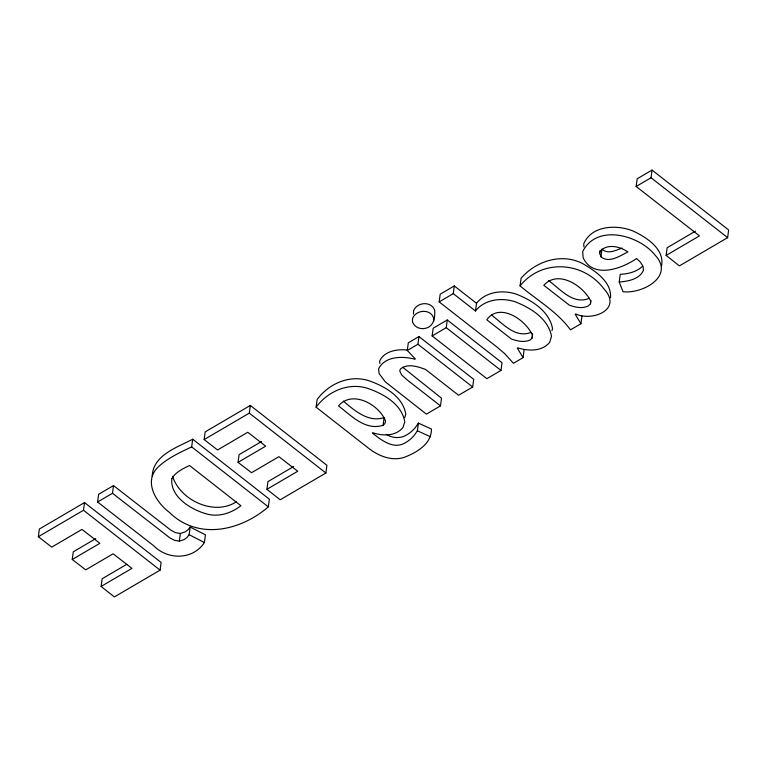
<?xml version="1.0" encoding="UTF-8"?>
<svg xmlns="http://www.w3.org/2000/svg" width="767" height="767" viewBox="0 0 767 767"><rect width="100%" height="100%" fill="white"/><g stroke="black" fill="none" stroke-linecap="round" stroke-linejoin="round"><path stroke-width="1.15" d="M413.49 314.144L413.576 310.836C416.845 301.977 431.505 300.769 434.697 310.386C435.253 317.634 433.719 326.819 425.225 328.362C420.028 329.609 414.276 327.001 412.473 321.824L412.55 318.516C415.829 309.657 430.479 308.449 433.671 318.065L433.691 321.325M590.475 303.79L590.676 301.038C583.294 285.755 558.117 269.275 543.813 285.314L569.392 305.199C575.413 307.27 582.258 308.948 588.27 305.966L590.475 303.79L590.916 300.501M152.192 476.326C152.94 455.099 176.87 447.592 192.69 439.203L269.361 499.192L268.345 506.872C240.493 530.86 198.02 540.63 169.162 512.222C156.219 502.452 143.544 482.079 157.417 467.774C167.024 458.282 179.641 452.655 191.664 446.883L192.69 439.203M101.11 586.439L131.934 568.376L113.123 553.803L85.741 569.852L72.251 559.498L99.873 543.314L81.973 529.403L51.725 547.13L38.35 536.708L39.376 529.019L84.523 502.577L161.108 562.46L160.092 570.14L114.369 596.927L101.11 586.439L102.136 578.759L126.795 564.311M72.251 559.498L73.277 551.809L95.779 538.626M38.35 536.708L83.498 510.256L84.523 502.577M97.591 501.992L98.617 494.312L113.506 485.588L170.859 530.189L175.653 532.691L180.35 533.458L185.087 531.953L188.136 529.681L190.168 527.034L205.431 534.848L204.415 542.528C193.016 560.063 167.791 560.188 153.697 545.749L97.591 501.992L112.49 493.267L113.506 485.588M112.49 493.267L169.833 537.868L174.627 540.371L179.325 541.138L180.35 533.458M179.325 541.138L184.061 539.632L187.11 537.37L189.142 534.714L190.168 527.034M266.916 489.298L297.74 471.245L278.929 456.672L251.547 472.712L238.058 462.357L265.67 446.173L247.779 432.262L217.531 449.989L204.156 439.568L205.182 431.888L250.33 405.436L326.915 465.32L325.889 473.009L280.176 499.787L266.916 489.298L267.942 481.618L293.627 466.566M238.058 462.357L239.083 454.678L261.585 441.495M204.156 439.568L249.304 413.116L250.33 405.436M386.29 434.304C392.158 438.12 399.933 438.791 406.098 435.244A35.349 29.577 7.6 0 0 416.817 425.455L418.408 423.096L431.438 429.079C431.639 444.256 415.944 452.981 403.576 457.573C391.103 461.216 378.16 455.79 368.4 448.101L316.109 407.2L317.135 399.521C328.679 383.788 349.263 374.574 368.457 380.595C384.2 385.926 402.982 396.414 405.791 414.247L404.688 417.622M383.107 425.263L384.986 423.451L385.561 420.987C379.262 404.813 352.446 389.483 338.535 405.877C350.97 415.484 365.591 431.073 383.107 425.263L384.133 417.584C368.448 422.885 354.316 410.403 343.309 401.083M407.277 350.49L408.303 342.811L418.955 336.569L473.699 379.329L472.673 387.009L458.58 395.264L425.522 369.435C417.775 366.568 407.498 363.079 400.393 369.061L399.732 370.854L401.64 374.9L406.5 379.377L440.479 405.877L426.385 414.132L385.36 381.889L379.071 373.471L378.61 368.86C384.861 355.965 402.761 355.984 414.889 359.205L415.35 358.937L407.277 350.49L417.938 344.249L418.955 336.569M316.109 407.2C327.662 391.477 348.237 382.254 367.431 388.284C383.174 393.605 401.956 404.094 404.765 421.936L402.924 427.555C395.647 436.385 382.819 436.126 372.848 432.77L372.388 433.039C381.304 440.057 393.346 449.798 405.072 442.923A35.349 29.577 7.6 0 0 415.791 433.134L417.392 430.776L418.408 423.096M432.137 335.927L433.163 328.247L447.257 319.983L502.002 362.743L500.976 370.432L486.882 378.687L432.137 335.927L446.241 327.672L447.257 319.983M524.091 349.953L523.065 357.643L513.439 363.28L504.657 353.606L496.527 346.694L439.165 301.882L440.191 294.192L454.285 285.938L476.508 303.301L475.482 310.98L453.259 293.617L454.285 285.938M440.479 405.877L441.504 398.188L402.665 367.211M581.952 316.052L580.926 323.741L570.504 329.848C557.158 311.67 537.063 300.213 520.074 285.899L521.1 278.22C536.008 260.991 561.626 252.727 582.661 263.56C594.924 270.837 611.673 281.508 610.513 297.644M532.049 338.113L532.509 335.486C526.344 320.261 499.739 301.699 486.777 319.781L511.531 339.1C517.428 341.085 524.11 342.696 530.064 340.069L532.049 338.113L532.634 333.731M599.602 253.005L600.561 250.704C608.202 243.388 620.043 246.686 627.895 251.921C620.177 255.737 608.979 263.618 600.944 256.782L599.602 253.005L599.899 250.809M600.944 256.782L601.97 249.102C607.416 254.606 615.978 250.416 621.941 248.029M619.209 282.007C627.991 281.316 639.438 279.389 643.398 270.377L643.062 266.417L640.387 262.113L636.61 258.489C622.114 268.632 592.987 279.332 583.112 257.654L582.699 251.538C596.716 223.437 639.141 234.961 655.162 255.248C675.113 276.523 642.037 294.106 623.044 291.728L619.209 282.007L620.235 274.318C628.25 273.915 636.62 271.949 642.583 266.245M666.13 255.411L699.475 235.881L636.14 186.477L637.166 178.797L652.055 170.073L728.65 229.956L727.624 237.645L679.389 265.9L666.13 255.411L667.156 247.731L695.448 231.155M636.14 186.477L651.03 177.752L652.055 170.073M661.576 265.804C664.836 248.892 645.939 236.85 632.622 230.829C616.275 224.415 591.52 225.421 583.725 243.848L583.936 246.916M551.943 330.644L552.556 328.64C549.316 311.143 531.905 300.261 516.44 294.202C502.903 289.581 485.779 291.498 476.508 303.301M475.482 310.98C484.754 299.178 501.886 297.27 515.414 301.882C530.879 307.941 548.29 318.823 551.531 336.32L549.69 342.341C542.001 351.698 528.358 351.171 517.802 347.854L517.341 348.122L523.065 357.643M520.074 285.899C541.905 258.604 583.294 261.461 603.754 288.66C623.168 309.302 592.757 321.804 575.662 313.952L575.202 314.221L580.926 323.741M439.165 301.882L453.259 293.617M236.447 501.714C214.214 516.45 179.862 500.074 172.585 476.221M589.296 298.286C573.122 305.276 560.054 288.843 548.491 280.473M531.09 332.389C515.299 338.65 502.653 323.377 491.465 314.959M407.392 350.011C397.45 348.937 384.046 350.97 379.636 361.18L379.866 363.491M417.392 430.776L430.412 436.768M189.142 534.714L204.415 542.528M651.03 177.752L727.624 237.645M446.241 327.672L500.976 370.432M417.938 344.249L472.673 387.009M249.304 413.116L325.889 473.009M191.664 446.883L268.345 506.872M83.498 510.256L160.092 570.14M171.846 478.627C169.795 497.63 193.044 510.975 209.391 514.619C220.685 516.728 232.008 512.596 240.896 505.741L189.516 465.502C182.949 468.666 175.614 472.098 171.846 478.627"/></g></svg>
